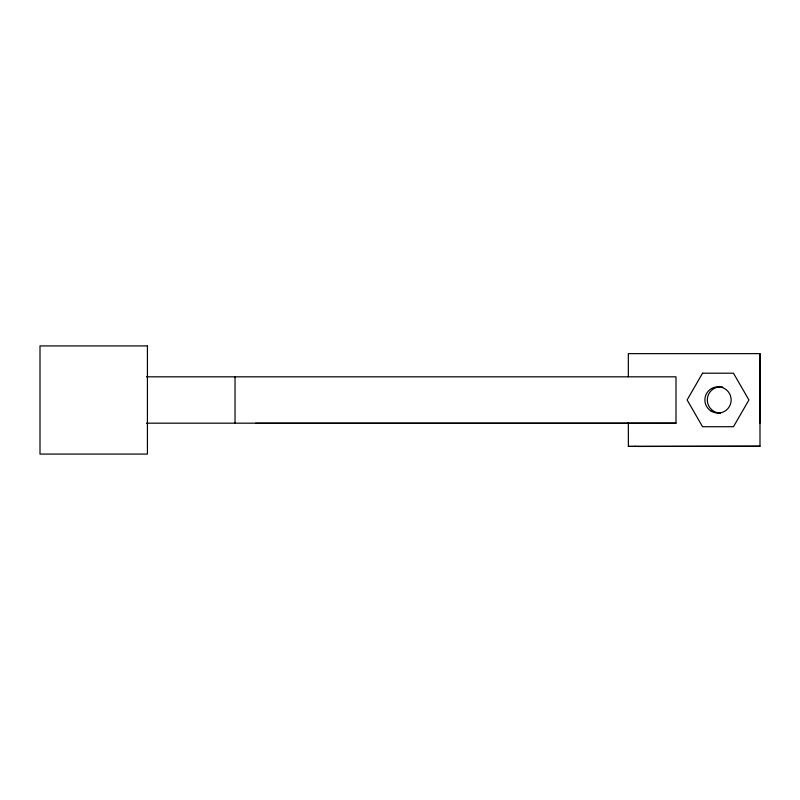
<?xml version="1.0" encoding="UTF-8"?>
<svg xmlns="http://www.w3.org/2000/svg" width="800" height="800" viewBox="0 0 800 800"><rect width="100%" height="100%" fill="white"/><g stroke="black" fill="none" stroke-linecap="round" stroke-linejoin="round"><path stroke-width="1.2" d="M637.95 446.45L760 446.23L759.97 353.64L628.34 353.64L628.34 376.82M638.46 446.43L628.38 446.4L628.34 423.22L676 423.18L676 376.82L146.47 376.82M627.54 423.27L628.34 423.22M628.38 446.4L760 446.24M146.47 423.18L676 423.18M255.44 423.27L628.07 423.27M634.58 446.38L635.83 446.43M759.97 353.64L759.97 423.18M235.03 376.82L235.03 423.18M720.45 413.08A13.13 13.13 0 0 1 707.37 398.8A13.13 13.13 0 0 1 722.73 387.01M702.56 373.2L687.11 399.96L702.56 426.72L733.47 426.72L748.92 399.96L733.47 373.2L702.56 373.2M147.43 345.92L40 345.92L40 454.08L147.43 454.08L147.43 345.92M711.23 411.2A13.13 13.13 0 0 0 731.15 400.21A13.13 13.13 0 0 0 711.67 388.46A13.13 13.13 0 0 0 711.23 411.2"/></g></svg>
